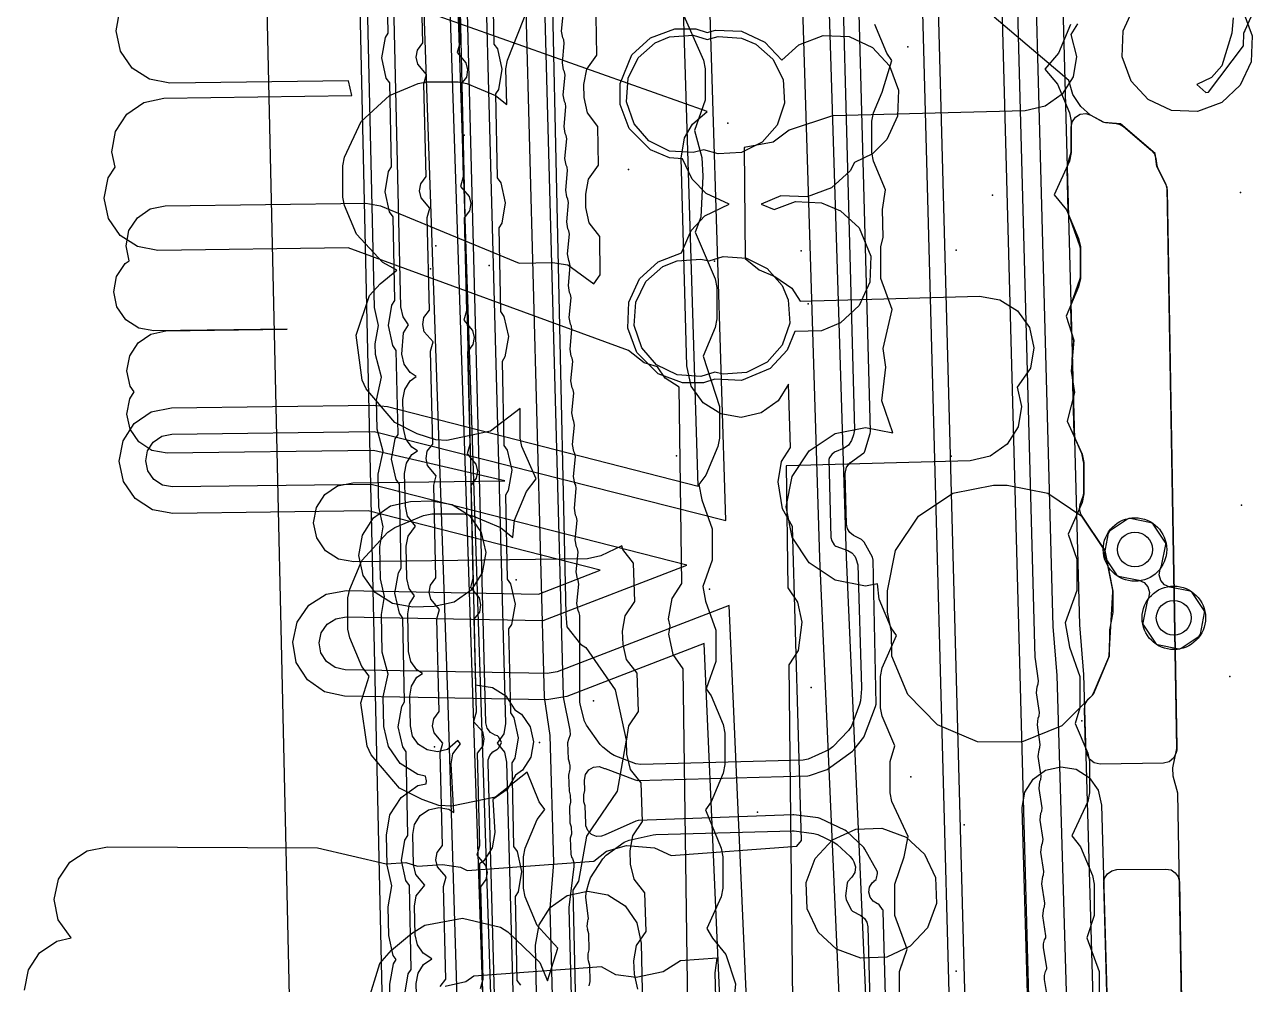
# Model space of a CAD drawing. Header units: metres. Extents: x 17722 to 17999, y 13535 to 15917.
# Drawn here: x 17766.1 to 17812.52, y 14578.91 to 14615.22 of the extents above; entities that cross this region are included whole.
import ezdxf

# ---------------------------------------------------------------- set-up
doc = ezdxf.new("R2010")
doc.units = ezdxf.units.M
for name, color, linetype in [('AI_GREENING_ALLOWED_ZONE', 4, 'Continuous'), ('AI_GREENING_EXCLUSIONS', 1, 'Continuous'), ('AI_GREENING_LAWN', 82, 'Continuous'), ('AI_GREENING_REJECTED', 6, 'Continuous'), ('AI_GREENING_SHRUBS', 92, 'Continuous')]:
    doc.layers.add(name, color=color, linetype=linetype)

# ---------------------------------------------------------------- blocks, each defined once
blk = doc.blocks.new('AI_SHRUB')
for radius in [1, 0.55]:
    blk.add_circle((0, 0), radius)

msp = doc.modelspace()

# ---------------------------------------------------------------- linework, layer by layer
at = {"layer": 'AI_GREENING_ALLOWED_ZONE'}
msp.add_lwpolyline([(17805.667, 14611.352), (17805.709, 14611.554), (17805.83, 14611.721), (17806.007, 14611.826), (17806.212, 14611.85), (17806.409, 14611.79), (17806.863, 14611.539), (17806.96, 14611.509), (17807.366, 14611.472), (17807.514, 14611.436), (17807.643, 14611.357), (17808.692, 14610.472), (17808.81, 14610.327), (17808.866, 14610.149), (17808.897, 14609.888), (17808.921, 14609.807), (17809.237, 14609.169), (17809.289, 14608.956), (17809.662, 14587.892), (17809.651, 14587.778), (17809.629, 14587.676), (17809.535, 14587.474), (17809.363, 14587.333), (17809.147, 14587.28), (17806.753, 14587.249), (17806.535, 14587.296), (17806.359, 14587.433), (17806.261, 14587.632), (17806.218, 14587.81), (17806.205, 14587.912), (17806.163, 14589.329), (17806.198, 14589.529), (17806.309, 14589.698), (17806.458, 14589.847), (17806.512, 14589.926), (17807.081, 14591.287), (17807.1, 14591.368), (17807.242, 14593.761), (17807.238, 14593.824), (17806.949, 14595.275), (17806.912, 14595.365), (17806.072, 14596.621), (17806.078, 14596.625), (17806.023, 14596.705), (17805.981, 14596.884), (17806.006, 14597.066), (17806.127, 14597.425), (17806.139, 14597.504), (17806.139, 14598.626), (17806.134, 14598.675), (17806.08, 14598.946), (17806.063, 14598.999), (17805.822, 14599.532), (17805.778, 14599.724), (17805.703, 14602.5), (17805.705, 14602.557), (17805.765, 14603.229), (17805.754, 14603.326), (17805.696, 14603.51), (17805.673, 14603.648), (17805.65, 14604.499), (17805.678, 14604.679), (17805.996, 14605.578), (17806.01, 14605.661), (17806.01, 14606.762), (17805.995, 14606.847), (17805.582, 14607.987), (17805.552, 14608.144), (17805.508, 14609.761), (17805.53, 14609.919), (17805.656, 14610.338), (17805.667, 14610.41), (17805.667, 14611.352)], close=True, dxfattribs=at)
msp.add_lwpolyline([(17807.028, 14578.147), (17806.896, 14582.742), (17806.929, 14582.937), (17807.035, 14583.103), (17807.196, 14583.215), (17807.389, 14583.257), (17809.246, 14583.281), (17809.437, 14583.246), (17809.6, 14583.14), (17809.711, 14582.98), (17809.752, 14582.79), (17810.003, 14568.616)], dxfattribs=at)
at = {"layer": 'AI_GREENING_EXCLUSIONS'}
for points in [[(17782.799, 14566.929), (17782.107, 14589.5), (17780.988, 14621.919), (17779.85, 14650.291)], [(17783.959, 14562.131), (17781.987, 14621.959), (17780.849, 14650.331)], [(17784.273, 14561.776), (17782.287, 14621.971), (17781.149, 14650.343)], [(17804.041, 14643.293), (17804.252, 14642.348), (17804.369, 14639.492), (17804.594, 14638.435), (17804.778, 14636.972), (17805.972, 14592.513), (17806.125, 14590.634), (17806.675, 14571.831), (17807.039, 14552.829), (17807.675, 14529.07), (17807.62, 14527.588), (17807.377, 14525.993), (17807.265, 14525.667), (17807.212, 14525.455), (17807.173, 14525.402), (17806.653, 14523.899), (17806.041, 14522.701), (17805.16, 14521.397), (17803.882, 14519.989)], [(17810.845, 14642.525), (17810.774, 14642.141), (17810.562, 14641.814), (17810.24, 14641.593), (17809.858, 14641.511), (17801.887, 14641.406), (17794.749, 14640.31), (17796.154, 14595.035), (17798.099, 14550.903)], [(17811.845, 14642.538), (17811.703, 14641.77), (17811.278, 14641.116), (17810.635, 14640.674), (17809.872, 14640.512), (17801.97, 14640.407), (17795.776, 14639.456), (17797.153, 14595.072), (17799.055, 14551.934)], [(17803.203, 14642.637), (17803.371, 14639.434), (17803.778, 14636.946), (17804.973, 14592.45), (17805.126, 14590.603), (17805.675, 14571.809), (17806.039, 14552.809), (17806.675, 14529.044), (17806.631, 14527.731), (17806.406, 14526.364), (17806.401, 14526.259), (17806.364, 14526.112), (17806.339, 14525.956), (17805.674, 14524.158), (17805.097, 14523.068), (17804.468, 14522.136), (17803.223, 14520.742), (17802.002, 14519.732)], [(17786.604, 14558.186), (17785.971, 14581.783), (17786.105, 14583.515), (17785.968, 14588.326), (17785.757, 14589.78), (17784.503, 14636.538), (17784.634, 14637.643), (17784.546, 14640.146), (17782.912, 14639.925), (17784.283, 14588.784), (17784.217, 14588.399), (17783.97, 14588.041), (17784.236, 14587.697), (17784.322, 14587.317), (17785.1, 14559.021)], [(17794.61, 14550.582), (17792.729, 14593.249), (17786.238, 14590.741), (17785.858, 14590.674), (17778.215, 14590.818), (17777.834, 14590.901), (17777.513, 14591.124), (17777.303, 14591.452), (17777.234, 14591.836), (17777.317, 14592.218), (17777.54, 14592.538), (17777.868, 14592.748), (17778.252, 14592.817), (17785.7, 14592.677), (17791.129, 14594.775), (17779.202, 14597.828), (17771.691, 14597.729), (17771.307, 14597.8), (17770.98, 14598.012), (17770.759, 14598.334), (17770.678, 14598.715), (17770.749, 14599.099), (17770.961, 14599.426), (17771.283, 14599.647), (17771.665, 14599.728), (17779.309, 14599.829), (17792.608, 14596.461), (17791.293, 14638.834)], [(17793.552, 14551.876), (17791.791, 14591.815), (17786.598, 14589.808), (17785.84, 14589.674), (17778.196, 14589.818), (17777.434, 14589.985), (17776.793, 14590.43), (17776.372, 14591.087), (17776.234, 14591.855), (17776.4, 14592.618), (17776.846, 14593.258), (17777.503, 14593.679), (17778.271, 14593.817), (17785.522, 14593.681), (17787.853, 14594.581), (17779.083, 14596.826), (17771.704, 14596.729), (17770.937, 14596.871), (17770.282, 14597.296), (17769.84, 14597.939), (17769.678, 14598.702), (17769.82, 14599.469), (17770.245, 14600.124), (17770.888, 14600.566), (17771.651, 14600.728), (17779.295, 14600.829), (17779.818, 14600.767), (17791.567, 14597.76), (17790.347, 14637.073)], [(17782.187, 14632.335), (17783.147, 14590.249), (17783.794, 14590.15), (17784.288, 14589.836), (17784.638, 14589.297), (17784.883, 14589.14), (17785.217, 14588.659), (17785.341, 14588.087), (17785.238, 14587.511), (17784.921, 14587.019), (17784.651, 14586.831), (17784.347, 14586.283), (17783.796, 14585.91), (17783.878, 14584.656), (17783.777, 14584.08), (17783.463, 14583.586), (17783.302, 14583.473), (17783.874, 14558.416)], [(17785.686, 14632.415), (17786.559, 14592.923), (17786.598, 14592.435), (17787.112, 14591.788), (17787.313, 14591.659), (17788.426, 14590.056), (17788.841, 14588.15), (17788.495, 14586.23), (17787.338, 14584.518), (17787.04, 14582.815), (17786.826, 14582.478), (17787.373, 14558.496)], [(17780.934, 14577.681), (17780.905, 14578.952), (17780.972, 14579.336), (17781.181, 14579.665), (17781.498, 14579.887), (17781.172, 14580.095), (17780.947, 14580.414), (17780.863, 14580.795), (17780.838, 14581.877), (17780.905, 14582.261), (17781.234, 14582.675), (17780.887, 14583.073), (17780.802, 14583.454), (17780.776, 14584.585), (17780.843, 14584.97), (17781.053, 14585.299), (17781.372, 14585.523), (17781.753, 14585.608), (17782.137, 14585.541), (17782.331, 14585.417), (17782.229, 14587.253), (17782.294, 14587.638), (17782.572, 14588.019), (17782.481, 14588.143), (17782.086, 14587.8), (17781.705, 14587.715), (17781.321, 14587.783), (17780.991, 14587.992), (17780.767, 14588.311), (17780.682, 14588.692), (17780.657, 14589.818), (17780.724, 14590.202), (17780.933, 14590.531), (17781.138, 14590.675), (17780.927, 14590.809), (17780.703, 14591.129), (17780.618, 14591.51), (17780.586, 14592.931), (17780.653, 14593.315), (17780.839, 14593.608), (17780.64, 14593.893), (17780.555, 14594.273), (17780.527, 14595.488), (17780.595, 14595.872), (17780.877, 14596.253), (17780.577, 14596.62), (17780.493, 14597.001), (17780.464, 14598.239), (17780.532, 14598.624), (17780.741, 14598.953), (17780.95, 14599.1), (17780.735, 14599.237), (17780.51, 14599.556), (17780.426, 14599.937), (17780.401, 14601.033), (17780.468, 14601.417), (17780.677, 14601.746), (17780.906, 14601.907), (17780.67, 14602.057), (17780.446, 14602.376), (17780.361, 14602.757), (17780.419, 14603.554), (17780.616, 14603.863), (17780.405, 14604.163), (17780.32, 14604.544), (17779.71, 14631.285)], [(17779.934, 14577.658), (17779.905, 14578.929), (17780.04, 14579.697), (17780.141, 14579.856), (17780.033, 14580.011), (17779.863, 14580.772), (17779.838, 14581.854), (17779.988, 14582.646), (17779.802, 14583.431), (17779.776, 14584.563), (17779.911, 14585.331), (17780.33, 14585.99), (17780.968, 14586.438), (17781.279, 14586.507), (17781.298, 14586.617), (17781.256, 14586.798), (17780.959, 14586.85), (17780.301, 14587.269), (17779.852, 14587.908), (17779.683, 14588.669), (17779.657, 14589.795), (17779.844, 14590.646), (17779.618, 14591.487), (17779.586, 14592.908), (17779.704, 14593.582), (17779.555, 14594.251), (17779.527, 14595.465), (17779.661, 14596.225), (17779.493, 14596.978), (17779.465, 14598.217), (17779.653, 14599.07), (17779.426, 14599.914), (17779.401, 14601.01), (17779.598, 14601.877), (17779.361, 14602.734), (17779.352, 14603.147), (17779.473, 14603.837), (17779.321, 14604.521), (17778.733, 14630.27)], [(17780.037, 14560), (17778.466, 14629.965)], [(17776.458, 14563.419), (17775.033, 14626.411)], [(17780.469, 14578.542), (17780.602, 14579.311), (17780.711, 14579.483), (17780.646, 14582.656), (17780.516, 14582.84), (17780.345, 14583.601), (17780.479, 14584.37), (17780.587, 14584.542), (17780.522, 14587.715), (17780.393, 14587.899), (17780.222, 14588.66), (17780.355, 14589.429), (17780.464, 14589.6), (17780.399, 14592.773), (17780.269, 14592.958), (17780.098, 14593.719), (17780.231, 14594.488), (17780.34, 14594.659), (17780.275, 14597.832), (17780.145, 14598.016), (17779.974, 14598.778), (17780.108, 14599.547), (17780.216, 14599.718), (17780.151, 14602.891), (17780.021, 14603.075), (17779.851, 14603.837), (17779.984, 14604.605), (17780.093, 14604.777), (17780.028, 14607.95), (17779.898, 14608.134), (17779.727, 14608.895), (17779.86, 14609.664), (17779.969, 14609.836), (17779.904, 14613.009), (17779.774, 14613.193), (17779.603, 14613.954), (17779.737, 14614.723), (17779.845, 14614.895), (17779.78, 14618.068)], [(17781.815, 14578.843), (17782.02, 14579.116), (17781.935, 14582.625), (17782.035, 14582.979), (17781.705, 14583.367), (17781.645, 14583.633), (17781.692, 14583.902), (17781.897, 14584.174), (17781.811, 14587.684), (17781.911, 14588.037), (17781.581, 14588.425), (17781.521, 14588.692), (17781.568, 14588.961), (17781.773, 14589.233), (17781.687, 14592.743), (17781.788, 14593.096), (17781.457, 14593.484), (17781.398, 14593.751), (17781.444, 14594.02), (17781.649, 14594.292), (17781.564, 14597.801), (17781.664, 14598.155), (17781.334, 14598.543), (17781.274, 14598.81), (17781.321, 14599.079), (17781.526, 14599.351), (17781.44, 14602.86), (17781.54, 14603.214), (17781.21, 14603.602), (17781.15, 14603.868), (17781.197, 14604.138), (17781.402, 14604.41), (17781.316, 14607.919), (17781.417, 14608.273), (17781.086, 14608.661), (17781.027, 14608.927), (17781.073, 14609.196), (17781.278, 14609.469), (17781.193, 14612.978), (17781.293, 14613.332), (17780.963, 14613.72), (17780.903, 14613.986), (17780.95, 14614.255), (17781.155, 14614.527), (17781.069, 14618.037)], [(17782.47, 14618.021), (17782.556, 14614.512), (17782.455, 14614.158), (17782.785, 14613.77), (17782.845, 14613.503), (17782.799, 14613.234), (17782.593, 14612.962), (17782.679, 14609.453), (17782.579, 14609.099), (17782.909, 14608.711), (17782.969, 14608.445), (17782.922, 14608.175), (17782.717, 14607.903), (17782.803, 14604.394), (17782.703, 14604.04), (17783.033, 14603.652), (17783.093, 14603.386), (17783.046, 14603.117), (17782.841, 14602.844), (17782.927, 14599.335), (17782.826, 14598.981), (17783.156, 14598.593), (17783.216, 14598.327), (17783.17, 14598.058), (17782.964, 14597.786), (17783.05, 14594.276), (17782.95, 14593.923), (17783.28, 14593.535), (17783.34, 14593.268), (17783.293, 14592.999), (17783.088, 14592.727), (17783.174, 14589.217), (17783.074, 14588.864), (17783.404, 14588.476), (17783.464, 14588.209), (17783.417, 14587.94), (17783.212, 14587.668), (17783.298, 14584.159), (17783.197, 14583.805), (17783.527, 14583.417), (17783.587, 14583.15), (17783.541, 14582.881), (17783.335, 14582.609), (17783.421, 14579.1), (17783.321, 14578.746)], [(17783.779, 14617.654), (17783.844, 14614.481), (17783.974, 14614.297), (17784.145, 14613.535), (17784.011, 14612.766), (17783.903, 14612.595), (17783.968, 14609.422), (17784.098, 14609.238), (17784.269, 14608.476), (17784.135, 14607.707), (17784.026, 14607.536), (17784.092, 14604.363), (17784.221, 14604.179), (17784.392, 14603.418), (17784.259, 14602.649), (17784.15, 14602.477), (17784.215, 14599.304), (17784.345, 14599.12), (17784.516, 14598.359), (17784.382, 14597.59), (17784.274, 14597.418), (17784.339, 14594.245), (17784.469, 14594.061), (17784.64, 14593.3), (17784.506, 14592.531), (17784.397, 14592.36), (17784.463, 14589.187), (17784.592, 14589.002), (17784.763, 14588.241), (17784.63, 14587.472), (17784.521, 14587.301), (17784.586, 14584.128), (17784.716, 14583.944), (17784.887, 14583.182), (17784.753, 14582.413), (17784.645, 14582.242), (17784.71, 14579.069), (17784.84, 14578.885)], [(17766.098, 14578.696), (17766.243, 14579.463), (17766.669, 14580.116), (17767.314, 14580.557), (17767.861, 14580.672), (17767.37, 14581.364), (17767.221, 14582.13), (17767.377, 14582.894), (17767.814, 14583.541), (17768.465, 14583.971), (17769.231, 14584.12), (17777.174, 14584.082), (17779.766, 14583.481), (17780.517, 14583.532), (17780.948, 14583.387), (17781.893, 14583.455), (17782.574, 14583.356), (17782.83, 14583.219), (17787.613, 14583.574), (17788.103, 14583.957), (17788.855, 14584.165), (17789.908, 14584.076), (17790.539, 14583.791), (17795.29, 14584.143), (17795.47, 14584.353), (17795.134, 14596.23), (17794.752, 14596.904), (17794.586, 14597.922), (17794.716, 14598.691), (17795.05, 14599.221), (17794.982, 14601.619), (17794.582, 14600.983), (17793.945, 14600.532), (17793.184, 14600.359), (17792.415, 14600.491), (17791.754, 14600.907), (17791.303, 14601.544), (17791.13, 14602.305), (17790.917, 14610.167), (17791.049, 14610.936), (17791.343, 14611.456), (17791.9, 14611.934), (17778.963, 14616.534)], [(17791.256, 14571.647), (17790.99, 14590.856), (17790.616, 14591.398), (17790.451, 14592.161), (17790.506, 14592.462), (17790.445, 14592.742), (17790.584, 14593.51), (17790.946, 14594.074), (17790.843, 14601.498), (17790.32, 14601.843), (17790.025, 14602.278), (17789.52, 14602.422), (17788.93, 14602.888), (17778.331, 14606.774), (17771.138, 14606.679), (17770.371, 14606.821), (17769.717, 14607.246), (17769.275, 14607.889), (17769.112, 14608.652), (17769.254, 14609.42), (17769.518, 14609.826), (17769.394, 14610.409), (17769.536, 14611.176), (17769.961, 14611.831), (17770.604, 14612.273), (17771.367, 14612.435), (17778.471, 14612.529), (17778.347, 14613.095), (17771.586, 14613.006), (17770.819, 14613.148), (17770.165, 14613.573), (17769.723, 14614.216), (17769.56, 14614.979), (17769.702, 14615.747)], [(17779.062, 14578.194), (17779.535, 14579.708), (17779.974, 14580.21), (17780.726, 14580.84), (17781.232, 14581.153), (17782.65, 14581.418), (17784.086, 14581.085), (17784.364, 14580.903), (17785.578, 14579.75), (17785.861, 14579.054), (17786.255, 14580.282), (17785.475, 14581.148), (17785.021, 14582.232), (17784.956, 14582.554), (17784.956, 14583.741), (17785.021, 14584.064), (17785.475, 14585.147), (17785.769, 14585.528), (17785.556, 14585.827), (17785.096, 14586.943), (17783.904, 14586.004), (17782.252, 14585.658), (17781.759, 14585.688), (17781.125, 14585.906), (17780.278, 14586.336), (17779.199, 14587.604), (17779.052, 14587.93), (17778.816, 14589.56), (17779.13, 14590.572), (17778.842, 14590.946), (17778.389, 14592.03), (17778.324, 14592.352), (17778.324, 14593.539), (17778.389, 14593.862), (17778.842, 14594.945), (17779.83, 14596.019), (17780.093, 14596.197), (17781.176, 14596.65), (17781.499, 14596.715), (17782.686, 14596.715), (17783.009, 14596.65), (17784.092, 14596.197), (17784.553, 14595.821), (17784.618, 14596.471), (17785.071, 14597.555), (17785.444, 14598.034), (17784.896, 14599.258), (17784.831, 14599.58), (17784.831, 14600.702), (17783.716, 14599.836), (17782.064, 14599.491), (17781.641, 14599.51), (17780.938, 14599.739), (17780.09, 14600.169), (17779.012, 14601.437), (17778.865, 14601.763), (17778.639, 14603.468), (17779.139, 14604.967), (17779.54, 14605.408), (17780.169, 14605.924), (17779.637, 14606.214), (17778.649, 14607.287), (17778.196, 14608.371), (17778.131, 14608.693), (17778.131, 14609.881), (17778.196, 14610.203), (17778.827, 14611.55), (17779.9, 14612.538), (17780.984, 14612.991), (17781.306, 14613.056), (17782.494, 14613.056), (17782.816, 14612.991), (17783.899, 14612.538), (17784.327, 14612.196), (17784.295, 14613.543), (17784.36, 14613.865), (17785.166, 14615.913)], [(17790.864, 14615.894), (17791.768, 14613.865), (17791.833, 14613.543), (17791.833, 14612.356), (17791.423, 14611.21), (17791.703, 14610.196), (17791.742, 14609.479), (17791.665, 14607.934), (17791.443, 14607.361), (17792.204, 14605.598), (17792.269, 14605.275), (17792.269, 14604.088), (17792.204, 14603.765), (17791.75, 14602.681), (17792.369, 14600.767), (17792.369, 14599.58), (17792.304, 14599.258), (17791.851, 14598.174), (17791.588, 14597.826), (17791.703, 14597.243), (17792.091, 14596.149), (17792.091, 14594.961), (17791.743, 14593.963), (17791.844, 14593.415), (17792.233, 14592.318), (17792.233, 14591.131), (17791.87, 14590.099), (17792.057, 14589.826), (17792.51, 14588.743), (17792.576, 14588.42), (17792.576, 14587.233), (17792.51, 14586.911), (17792.057, 14585.827), (17791.836, 14585.52), (17792.429, 14584.064), (17792.494, 14583.741), (17792.494, 14582.554), (17792.429, 14582.232), (17791.896, 14581.029), (17792.101, 14580.663), (17792.614, 14580.052), (17792.968, 14578.936), (17792.864, 14577.763)], [(17789.286, 14578.736), (17789.152, 14579.306), (17789.135, 14579.806), (17789.23, 14580.383), (17789.597, 14580.923), (17789.547, 14582.379), (17789.144, 14582.893), (17789.01, 14583.463), (17788.993, 14583.962), (17789.087, 14584.54), (17789.454, 14585.08), (17789.405, 14586.536), (17789.001, 14587.05), (17788.867, 14587.619), (17788.85, 14588.119), (17788.944, 14588.697), (17789.312, 14589.237), (17789.262, 14590.693), (17788.858, 14591.207), (17788.724, 14591.776), (17788.707, 14592.276), (17788.802, 14592.854), (17789.169, 14593.394), (17789.119, 14594.85), (17788.716, 14595.363), (17788.681, 14595.508), (17787.884, 14595.125), (17787.378, 14595.006), (17778.543, 14594.893), (17777.967, 14595), (17777.477, 14595.319), (17777.145, 14595.801), (17777.024, 14596.374), (17777.131, 14596.949), (17777.45, 14597.44), (17777.932, 14597.771), (17778.505, 14597.892), (17784.251, 14597.965), (17779.295, 14599.112), (17771.485, 14599.008), (17770.909, 14599.115), (17770.419, 14599.434), (17770.087, 14599.916), (17769.965, 14600.488), (17770.072, 14601.064), (17770.239, 14601.322), (17770.087, 14601.544), (17769.965, 14602.116), (17770.072, 14602.692), (17770.39, 14603.183), (17770.873, 14603.514), (17771.445, 14603.636), (17776.022, 14603.696), (17770.99, 14603.631), (17770.415, 14603.738), (17769.924, 14604.056), (17769.592, 14604.539), (17769.47, 14605.111), (17769.577, 14605.687), (17769.896, 14606.177), (17770.057, 14606.288), (17769.938, 14606.848), (17770.045, 14607.423), (17770.363, 14607.914), (17770.846, 14608.245), (17771.418, 14608.367), (17778.996, 14608.467), (17779.553, 14608.361), (17784.8, 14606.193), (17786.061, 14606.225), (17786.638, 14606.125), (17787.616, 14605.413), (17787.864, 14605.747), (17787.84, 14607.204), (17787.446, 14607.725), (17787.322, 14608.297), (17787.314, 14608.797), (17787.419, 14609.372), (17787.796, 14609.906), (17787.772, 14611.362), (17787.377, 14611.883), (17787.254, 14612.455), (17787.246, 14612.955), (17787.35, 14613.531), (17787.727, 14614.065), (17787.703, 14615.521)], [(17810.022, 14567.565), (17809.693, 14586.147), (17809.513, 14586.798), (17809.508, 14587.108), (17809.663, 14587.834), (17809.287, 14609.068), (17808.902, 14609.846), (17808.843, 14610.345), (17807.523, 14611.458), (17806.908, 14611.514), (17806.396, 14611.797), (17806.025, 14612.125), (17805.72, 14612.57), (17805.574, 14613.103), (17802.757, 14615.503)], [(17811.784, 14615.475), (17811.74, 14614.892), (17811.352, 14613.658), (17810.969, 14613.211), (17810.413, 14612.945), (17810.759, 14612.653), (17810.857, 14612.655), (17812.183, 14614.415), (17812.189, 14614.892), (17812.515, 14615.623)], [(17805.899, 14615.249), (17805.645, 14614.844), (17805.865, 14614.016), (17805.734, 14613.246), (17805.319, 14612.586), (17804.682, 14612.135), (17803.921, 14611.961), (17796.646, 14611.76), (17794.999, 14611.222), (17794.393, 14610.776), (17793.304, 14610.574), (17793.342, 14606.372), (17793.868, 14605.94), (17794.455, 14605.688), (17795.098, 14605.245), (17795.416, 14604.754), (17802.202, 14604.941), (17802.971, 14604.81), (17803.631, 14604.395), (17804.083, 14603.758), (17804.256, 14602.997), (17804.125, 14602.228), (17803.619, 14601.503), (17803.785, 14600.778), (17803.653, 14600.008), (17803.238, 14599.348), (17802.601, 14598.897), (17801.84, 14598.723), (17794.885, 14598.531), (17794.949, 14593.916), (17795.32, 14593.377), (17795.482, 14592.613), (17795.346, 14591.55), (17794.989, 14590.999), (17795.195, 14572.5)], [(17799.177, 14578.221), (17799.177, 14579.408), (17799.459, 14580.25), (17798.995, 14581.526), (17798.995, 14581.526), (17798.995, 14582.713), (17799.355, 14583.74), (17799.499, 14584.506), (17798.88, 14585.835), (17798.815, 14586.157), (17798.815, 14587.344), (17798.996, 14587.942), (17798.521, 14589.057), (17798.456, 14589.38), (17798.456, 14590.567), (17798.521, 14590.89), (17799.066, 14592.108), (17798.857, 14592.403), (17798.404, 14593.487), (17798.338, 14594.07), (17797.884, 14593.979), (17796.736, 14594.208), (17795.762, 14594.858), (17795.112, 14595.831), (17794.884, 14596.979), (17795.112, 14598.127), (17795.762, 14599.101), (17796.736, 14599.751), (17797.884, 14599.979), (17798.927, 14599.772), (17798.504, 14600.991), (17798.659, 14602.261), (17798.555, 14602.967), (17798.897, 14604.437), (17798.472, 14605.618), (17798.472, 14606.806), (17798.56, 14607.183), (17798.525, 14608.218), (17798.649, 14608.965), (17798.194, 14610.05), (17798.129, 14610.373), (17798.129, 14611.56), (17798.194, 14611.883), (17798.52, 14612.663), (17798.881, 14613.857), (17798.689, 14614.135), (17798.235, 14615.219)], [(17805.643, 14615.219), (17805.19, 14614.135), (17804.671, 14613.53), (17805.149, 14612.966), (17805.602, 14611.883), (17805.667, 14611.56), (17805.667, 14610.373), (17805.602, 14610.05), (17805.017, 14608.772), (17805.492, 14608.212), (17805.945, 14607.128), (17806.01, 14606.806), (17806.01, 14605.618), (17805.945, 14605.296), (17805.479, 14604.194), (17805.769, 14603.278), (17805.665, 14602.105), (17805.784, 14601.302), (17805.512, 14600.219), (17806.074, 14598.974), (17806.139, 14598.651), (17806.139, 14597.464), (17806.074, 14597.141), (17805.548, 14595.949), (17805.877, 14594.996), (17805.877, 14593.809), (17805.439, 14592.596), (17805.603, 14591.669), (17805.994, 14590.567), (17805.994, 14589.38), (17805.814, 14588.782), (17806.288, 14587.667), (17806.354, 14587.344), (17806.354, 14586.157), (17806.288, 14585.835), (17805.688, 14584.532), (17806.015, 14584.119), (17806.468, 14583.035), (17806.533, 14582.713), (17806.533, 14581.526), (17806.251, 14580.684), (17806.715, 14579.408), (17806.715, 14578.221)], [(17804.028, 14578.118), (17803.812, 14585.608), (17803.91, 14586.185), (17804.221, 14586.681), (17804.698, 14587.02), (17805.269, 14587.151), (17805.846, 14587.053), (17806.341, 14586.742), (17806.68, 14586.265), (17806.811, 14585.694), (17807.028, 14578.136)], [(17785.559, 14573.189), (17785.415, 14580.402), (17785.552, 14581.17), (17785.973, 14581.828), (17786.613, 14582.274), (17787.375, 14582.442), (17788.143, 14582.305), (17788.8, 14581.884), (17789.247, 14581.244), (17789.414, 14580.482), (17789.545, 14573.916)], [(17792.419, 14571.398), (17792.203, 14579.352), (17792.279, 14579.909), (17790.89, 14579.806), (17790.234, 14579.394), (17789.224, 14579.181), (17788.45, 14579.276), (17787.905, 14579.585), (17783.085, 14579.227), (17782.782, 14579.016), (17782, 14578.839)]]:
    msp.add_lwpolyline(points, dxfattribs=at)
for points in [[(17811.517, 14616.405), (17812.164, 14615.706), (17812.505, 14614.789), (17812.466, 14613.803), (17812.057, 14612.921), (17811.358, 14612.274), (17810.441, 14611.933), (17809.455, 14611.972), (17808.573, 14612.381), (17807.926, 14613.08), (17807.585, 14613.997), (17807.624, 14614.983), (17808.033, 14615.865), (17808.732, 14616.512), (17809.649, 14616.853), (17810.635, 14616.814), (17811.517, 14616.405)], [(17791.87, 14608.825), (17791.33, 14609.365), (17790.967, 14610.136), (17790.482, 14610.175), (17789.759, 14610.477), (17788.953, 14611.283), (17788.612, 14612.2), (17788.612, 14612.992), (17789.06, 14614.068), (17789.759, 14614.715), (17790.676, 14615.056), (17791.468, 14615.056), (17791.903, 14614.917), (17792.216, 14615.005), (17793.202, 14614.966), (17794.083, 14614.557), (17794.725, 14613.867), (17795.367, 14614.457), (17796.284, 14614.799), (17797.27, 14614.76), (17798.151, 14614.35), (17798.799, 14613.651), (17799.14, 14612.734), (17799.101, 14611.748), (17798.692, 14610.867), (17798.151, 14610.327), (17797.478, 14610.004), (17797.305, 14609.687), (17796.606, 14609.04), (17795.689, 14608.699), (17794.691, 14608.743), (17793.94, 14608.419), (17794.436, 14608.227), (17795.237, 14608.52), (17796.223, 14608.481), (17796.946, 14608.179), (17797.645, 14607.532), (17798.093, 14606.456), (17798.054, 14605.47), (17797.645, 14604.588), (17796.946, 14603.941), (17796.223, 14603.639), (17795.216, 14603.604), (17794.925, 14602.907), (17794.278, 14602.208), (17793.202, 14601.76), (17792.195, 14601.807), (17791.758, 14601.666), (17790.966, 14601.666), (17790.049, 14602.008), (17789.243, 14602.814), (17788.901, 14603.731), (17788.941, 14604.717), (17789.35, 14605.598), (17790.049, 14606.246), (17790.93, 14606.58), (17791.295, 14607.423), (17791.82, 14607.978), (17792.735, 14608.423), (17791.87, 14608.825)], [(17791.903, 14614.656), (17792.315, 14614.765), (17793.201, 14614.706), (17793.742, 14614.48), (17794.386, 14613.914), (17794.773, 14613.134), (17794.832, 14612.248), (17794.547, 14611.415), (17793.981, 14610.771), (17793.201, 14610.384), (17792.315, 14610.325), (17791.781, 14610.485), (17791.369, 14610.376), (17790.483, 14610.435), (17789.703, 14610.822), (17789.137, 14611.466), (17788.852, 14612.299), (17788.911, 14613.185), (17789.298, 14613.965), (17789.942, 14614.531), (17790.483, 14614.757), (17791.369, 14614.816), (17791.903, 14614.656)], [(17791.973, 14606.279), (17792.509, 14606.44), (17793.395, 14606.381), (17794.175, 14605.994), (17794.741, 14605.35), (17794.967, 14604.809), (17795.026, 14603.923), (17794.741, 14603.09), (17794.175, 14602.446), (17793.395, 14602.059), (17792.509, 14602), (17792.195, 14602.068), (17791.659, 14601.907), (17790.773, 14601.966), (17789.993, 14602.353), (17789.427, 14602.997), (17789.142, 14603.83), (17789.201, 14604.716), (17789.588, 14605.496), (17790.232, 14606.062), (17790.773, 14606.288), (17791.659, 14606.347), (17791.973, 14606.279)], [(17801.191, 14597.494), (17802.722, 14597.798), (17803.244, 14597.793), (17804.775, 14597.489), (17806.072, 14596.621), (17806.94, 14595.324), (17807.244, 14593.793), (17807.244, 14592.987), (17807.113, 14592.328), (17807.097, 14591.326), (17806.493, 14589.881), (17805.306, 14588.694), (17803.784, 14588.074), (17802.123, 14588.09), (17800.614, 14588.737), (17799.491, 14589.881), (17798.887, 14591.326), (17798.871, 14592.246), (17798.722, 14592.996), (17798.722, 14593.798), (17799.026, 14595.329), (17799.894, 14596.626), (17801.191, 14597.494)], [(17782.257, 14597.067), (17782.916, 14596.648), (17783.364, 14596.01), (17783.533, 14595.248), (17783.399, 14594.479), (17782.98, 14593.821), (17782.341, 14593.372), (17781.58, 14593.203), (17780.78, 14593.184), (17780.011, 14593.319), (17779.353, 14593.738), (17778.904, 14594.377), (17778.735, 14595.138), (17778.869, 14595.907), (17779.288, 14596.566), (17779.927, 14597.014), (17780.688, 14597.183), (17781.488, 14597.202), (17782.257, 14597.067)], [(17800.122, 14583.842), (17800.531, 14582.96), (17800.57, 14581.974), (17800.229, 14581.057), (17799.582, 14580.358), (17798.7, 14579.949), (17797.714, 14579.91), (17796.797, 14580.251), (17796.098, 14580.898), (17795.689, 14581.78), (17795.65, 14582.766), (17795.991, 14583.683), (17796.638, 14584.382), (17797.52, 14584.791), (17798.506, 14584.83), (17799.423, 14584.489), (17800.122, 14583.842)]]:
    msp.add_lwpolyline(points, close=True, dxfattribs=at)
at = {"layer": 'AI_GREENING_LAWN'}
for points in [[(17799.355, 14641.496), (17802.24, 14534.005)], [(17784.398, 14559.079), (17783.622, 14587.298), (17783.627, 14587.298), (17783.625, 14587.41), (17783.685, 14587.578), (17783.8, 14587.714), (17783.956, 14587.802), (17783.98, 14587.81), (17784.018, 14587.85), (17784.119, 14588.026), (17784.133, 14588.065), (17784.118, 14588.104), (17784.01, 14588.277), (17783.971, 14588.315), (17783.893, 14588.339), (17783.714, 14588.439), (17783.59, 14588.603), (17783.542, 14588.803), (17782.207, 14640.086)], [(17802.839, 14534.058), (17799.987, 14640.279)], [(17804.779, 14578.348), (17804.653, 14579.1), (17804.651, 14579.253), (17804.696, 14579.399), (17804.734, 14579.478), (17804.744, 14579.513), (17804.744, 14579.55), (17804.62, 14580.305), (17804.618, 14580.454), (17804.66, 14580.597), (17804.699, 14580.681), (17804.709, 14580.716), (17804.709, 14580.752), (17804.586, 14581.509), (17804.624, 14581.795), (17804.65, 14581.851), (17804.668, 14581.99), (17804.553, 14582.714), (17804.589, 14582.993), (17804.616, 14583.055), (17804.634, 14583.191), (17804.52, 14583.919), (17804.553, 14584.19), (17804.582, 14584.26), (17804.599, 14584.392), (17804.487, 14585.123), (17804.518, 14585.388), (17804.549, 14585.464), (17804.564, 14585.593), (17804.453, 14586.328), (17804.483, 14586.585), (17804.515, 14586.668), (17804.529, 14586.794), (17804.42, 14587.533), (17804.447, 14587.783), (17804.481, 14587.872), (17804.495, 14587.995), (17804.387, 14588.737), (17804.412, 14588.98), (17804.447, 14589.077), (17804.46, 14589.196), (17804.354, 14589.941), (17804.377, 14590.177), (17804.414, 14590.281), (17804.425, 14590.397), (17804.309, 14591.217), (17804.304, 14591.274), (17803.079, 14636.913)], [(17785.203, 14636.535), (17786.456, 14589.821), (17786.461, 14589.778), (17786.715, 14588.531), (17786.719, 14588.353), (17786.66, 14588.185), (17786.659, 14588.183), (17786.627, 14588.056), (17786.643, 14587.453), (17786.693, 14587.278), (17786.69, 14587.277), (17786.71, 14587.225), (17786.714, 14587.061), (17786.698, 14587.008), (17786.701, 14587.008), (17786.661, 14586.829), (17786.68, 14586.227), (17786.727, 14586.074), (17786.735, 14585.806), (17786.696, 14585.65), (17786.714, 14585.024), (17786.761, 14584.871), (17786.769, 14584.603), (17786.73, 14584.447), (17786.746, 14583.845), (17786.779, 14583.729), (17786.806, 14583.682), (17786.862, 14583.531), (17786.868, 14583.371), (17786.673, 14581.822), (17786.671, 14581.784), (17787.304, 14558.206)], [(17802.576, 14633.27), (17805.294, 14532.058)], [(17796.725, 14627.642), (17797.471, 14599.89), (17797.439, 14599.701), (17797.357, 14599.482), (17797.248, 14599.31), (17797.079, 14599.195), (17796.718, 14599.047), (17796.611, 14598.961), (17796.527, 14598.842), (17796.511, 14598.808), (17796.506, 14598.77), (17796.58, 14595.814), (17796.612, 14595.698), (17796.699, 14595.545), (17796.726, 14595.512), (17796.763, 14595.491), (17797.214, 14595.33), (17797.367, 14595.242), (17797.48, 14595.107), (17797.527, 14595.024), (17797.593, 14594.791), (17797.732, 14590.142), (17797.731, 14590.091), (17797.699, 14589.645), (17797.667, 14589.502), (17797.354, 14588.686), (17797.25, 14588.521), (17796.659, 14587.897), (17796.5, 14587.784), (17795.725, 14587.439), (17795.535, 14587.395), (17789.397, 14587.231), (17789.204, 14587.264), (17788.388, 14587.576), (17788.26, 14587.648), (17787.958, 14587.883), (17787.856, 14587.99), (17787.343, 14588.715), (17787.268, 14588.875), (17787.111, 14589.463), (17787.094, 14589.591), (17787.092, 14592.865), (17787.067, 14592.973), (17787.028, 14593.053), (17786.98, 14593.321), (17787.052, 14594.056), (17787.029, 14594.187), (17786.995, 14594.256), (17786.948, 14594.524), (17787.02, 14595.259), (17786.997, 14595.39), (17786.963, 14595.46), (17786.915, 14595.726), (17786.987, 14596.462), (17786.964, 14596.593), (17786.93, 14596.664), (17786.883, 14596.929), (17786.955, 14597.666), (17786.932, 14597.795), (17786.897, 14597.867), (17786.85, 14598.131), (17786.922, 14598.869), (17786.899, 14598.998), (17786.864, 14599.071), (17786.818, 14599.334), (17786.889, 14600.072), (17786.867, 14600.2), (17786.832, 14600.275), (17786.786, 14600.537), (17786.857, 14601.275), (17786.834, 14601.403), (17786.799, 14601.478), (17786.753, 14601.739), (17786.824, 14602.478), (17786.802, 14602.606), (17786.766, 14602.682), (17786.721, 14602.942), (17786.791, 14603.681), (17786.769, 14603.808), (17786.733, 14603.886), (17786.689, 14604.144), (17786.759, 14604.884), (17786.737, 14605.011), (17786.701, 14605.089), (17786.656, 14605.347), (17786.726, 14606.087), (17786.704, 14606.214), (17786.668, 14606.293), (17786.624, 14606.549), (17786.693, 14607.29), (17786.672, 14607.416), (17786.635, 14607.496), (17786.592, 14607.752), (17786.661, 14608.493), (17786.64, 14608.619), (17786.603, 14608.698), (17786.559, 14608.955), (17786.629, 14609.696), (17786.608, 14609.822), (17786.571, 14609.901), (17786.527, 14610.158), (17786.597, 14610.899), (17786.575, 14611.025), (17786.539, 14611.103), (17786.495, 14611.361), (17786.565, 14612.101), (17786.543, 14612.228), (17786.507, 14612.306), (17786.463, 14612.564), (17786.533, 14613.304), (17786.511, 14613.431), (17786.475, 14613.509), (17786.431, 14613.767), (17786.501, 14614.507), (17786.479, 14614.634), (17786.443, 14614.711), (17786.398, 14614.97), (17786.469, 14615.709)], [(17798.815, 14572.105), (17798.558, 14581.687), (17798.552, 14581.722), (17798.536, 14581.754), (17798.422, 14581.914), (17798.388, 14581.946), (17798.338, 14581.966), (17798.177, 14582.066), (17798.065, 14582.22), (17798.018, 14582.403), (17798.044, 14582.591), (17798.137, 14582.757), (17798.21, 14582.815), (17798.206, 14582.819), (17798.289, 14582.89), (17798.31, 14582.938), (17798.343, 14583.115), (17798.343, 14583.156), (17798.33, 14583.195), (17797.869, 14584.028), (17797.822, 14584.089), (17797.165, 14584.708), (17797.101, 14584.752), (17796.176, 14585.189), (17796.101, 14585.211), (17795.181, 14585.328), (17795.14, 14585.33), (17789.296, 14585.112), (17789.205, 14585.09), (17788.052, 14584.576), (17788.052, 14584.577), (17787.912, 14584.517), (17787.714, 14584.516), (17787.531, 14584.592), (17787.392, 14584.733), (17787.319, 14584.917), (17787.32, 14585.003), (17787.313, 14585.003), (17787.293, 14585.667), (17787.246, 14585.82), (17787.238, 14586.088), (17787.277, 14586.244), (17787.265, 14586.647), (17787.304, 14586.856), (17787.427, 14587.03), (17787.611, 14587.137), (17787.823, 14587.158), (17788.024, 14587.088), (17788.042, 14587.078), (17789.179, 14586.649), (17789.273, 14586.633), (17795.702, 14586.805), (17795.773, 14586.818), (17796.369, 14587.017), (17796.435, 14587.05), (17797.399, 14587.737), (17797.452, 14587.789), (17797.82, 14588.269), (17797.855, 14588.332), (17798.27, 14589.425), (17798.286, 14589.517), (17798.182, 14594.959), (17798.151, 14595.074), (17797.838, 14595.639), (17797.737, 14595.738), (17797.435, 14595.895), (17797.295, 14596.002), (17797.202, 14596.152), (17797.166, 14596.325), (17797.114, 14598.239), (17797.166, 14598.475), (17797.323, 14598.659), (17797.823, 14599.018), (17797.852, 14599.046), (17797.869, 14599.083), (17798.063, 14599.756), (17798.072, 14599.832), (17797.323, 14627.737)], [(17787.442, 14578.867), (17787.482, 14579.027), (17787.466, 14579.63), (17787.417, 14579.806), (17787.423, 14579.807), (17787.398, 14579.88), (17787.408, 14580.07), (17787.448, 14580.23), (17787.432, 14580.832), (17787.382, 14581.008), (17787.393, 14581.011), (17787.363, 14581.107), (17787.393, 14581.322), (17787.409, 14581.366), (17787.411, 14581.404), (17787.318, 14582.209), (17787.331, 14582.391), (17787.436, 14582.797), (17787.498, 14582.941), (17787.959, 14583.665), (17787.959, 14583.665), (17788.09, 14583.803), (17788.771, 14584.29), (17788.951, 14584.37), (17789.864, 14584.579), (17789.962, 14584.591), (17795.114, 14584.729), (17795.192, 14584.725), (17795.938, 14584.627), (17796.086, 14584.584), (17796.692, 14584.297), (17796.818, 14584.211), (17797.309, 14583.755), (17797.405, 14583.633), (17797.448, 14583.556), (17797.509, 14583.357), (17797.484, 14583.15), (17797.377, 14582.971), (17797.225, 14582.809), (17797.204, 14582.777), (17797.193, 14582.74), (17797.137, 14582.262), (17797.16, 14582.126), (17797.349, 14581.74), (17797.371, 14581.709), (17797.401, 14581.686), (17797.71, 14581.522), (17797.848, 14581.414), (17797.94, 14581.265), (17797.975, 14581.094), (17798.214, 14572.192)]]:
    msp.add_lwpolyline(points, dxfattribs=at)
msp.add_lwpolyline([(17808.623, 14593.738), (17808.586, 14593.522), (17808.535, 14593.398), (17808.375, 14592.594), (17808.375, 14592.548), (17808.392, 14592.505), (17808.848, 14591.823), (17808.881, 14591.79), (17808.924, 14591.773), (17809.728, 14591.613), (17809.774, 14591.613), (17809.817, 14591.63), (17810.499, 14592.086), (17810.532, 14592.119), (17810.549, 14592.162), (17810.709, 14592.966), (17810.709, 14593.012), (17810.691, 14593.055), (17810.236, 14593.737), (17810.203, 14593.77), (17810.16, 14593.787), (17809.393, 14593.94), (17809.193, 14594.029), (17809.05, 14594.195), (17808.991, 14594.406), (17809.029, 14594.622), (17809.08, 14594.745), (17809.24, 14595.55), (17809.24, 14595.596), (17809.222, 14595.639), (17808.767, 14596.321), (17808.734, 14596.353), (17808.691, 14596.371), (17807.887, 14596.531), (17807.84, 14596.531), (17807.797, 14596.513), (17807.116, 14596.058), (17807.083, 14596.025), (17807.065, 14595.982), (17806.905, 14595.178), (17806.905, 14595.132), (17806.923, 14595.089), (17807.378, 14594.407), (17807.411, 14594.374), (17807.454, 14594.356), (17808.221, 14594.204), (17808.422, 14594.115), (17808.565, 14593.949), (17808.623, 14593.738)], close=True, dxfattribs=at)
at = {"layer": 'AI_GREENING_REJECTED'}
for p in [(17812.22, 14614.95), (17799.49, 14614.38), (17792.69, 14611.49), (17782.72, 14611.03), (17788.93, 14609.74), (17812.07, 14608.86), (17802.69, 14608.76), (17781.65, 14606.85), (17795.46, 14606.66), (17801.32, 14606.68), (17783.66, 14606.11), (17792.18, 14606.27), (17781.44, 14605.98), (17795.72, 14604.66), (17790.74, 14598.91), (17801.13, 14598.89), (17812.1, 14597.04), (17784.68, 14594.22), (17791.99, 14593.87), (17811.66, 14590.56), (17795.84, 14590.14), (17787.6, 14589.64), (17806.06, 14588.89), (17781.59, 14587.9), (17785.56, 14588.06), (17799.6, 14586.77), (17793.81, 14585.43), (17801.62, 14584.95), (17799.25, 14579.64), (17801.31, 14579.42)]:
    msp.add_point(p, dxfattribs=at)

# ---------------------------------------------------------------- block references
at = {"layer": 'AI_GREENING_SHRUBS', "xscale": 1.2, "yscale": 1.2}
for p in [(17808.073, 14595.364), (17809.542, 14592.78)]:
    msp.add_blockref('AI_SHRUB', p, dxfattribs=at)

doc.saveas('drawing.dxf')
